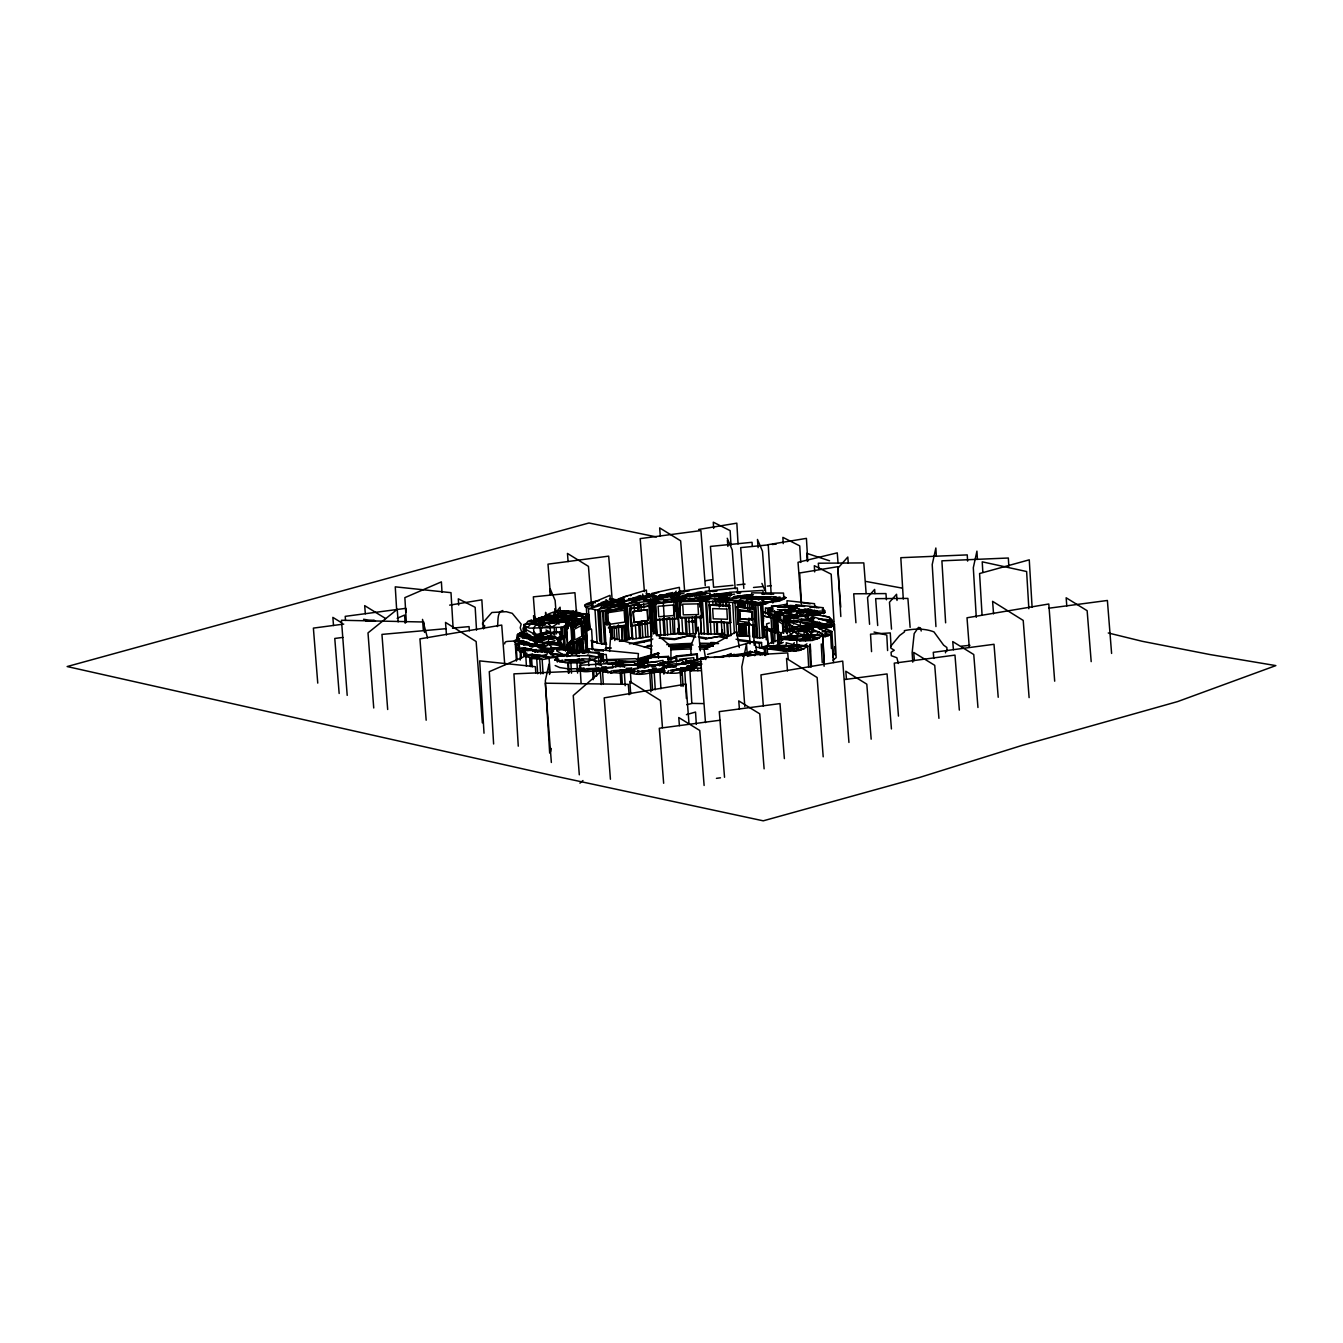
<?xml version="1.0" encoding="UTF-8"?>
<svg xmlns="http://www.w3.org/2000/svg" width="1343" height="1343" viewBox="0 0 1343 1343"><rect width="100%" height="100%" fill="white"/><g stroke="black" fill="none" stroke-linecap="round" stroke-linejoin="round"><path stroke-width="1.5" d="M651.254 653.118L651.288 629.246L670.946 646.487L670.929 662.401M647.141 663.408L646.806 657.55L668.495 656.341L668.092 663.039M740.362 599.482L736.921 601.731L757.905 604.87L765.409 604.115L765.426 602.587L761.934 599.028L746.658 599.649M773.837 631.143C770.244 630.606 773.367 631.781 773.048 630.757L773.316 631.915L773.417 630.874M746.406 623.975C746.02 622.699 744.458 625.502 745.986 623.588L747.077 624.495L746.087 623.79M746.876 623.824L747.715 624.512L746.658 623.656M769.321 629.565L769.287 630.639L770.513 630.354M801.519 649.878L795.257 648.703L788.929 645.614C781.206 648.384 771.486 643.347 764.637 647.309L768.179 648.87L783.355 650.969L792.252 647.041L794.267 642.659M819.029 628.239L825.357 628.373L825.525 631.714L831.199 632.352L830.662 634.45L827.926 636.095L821.916 636.397L825.592 636.851M650.801 598.206L650.146 600.64L652.245 601.026L669.368 595.872L679.642 594.16L667.857 593.488L666.262 594.798L659.379 595.419L663.878 596.309L679.642 594.16M545.476 620.449L545.627 612.307L545.896 616.319M563.775 620.382L563.875 614.288M640.023 624.344L641.165 623.958M748.874 624.663C749.998 623.286 747.648 625.502 749.461 623.84M722.551 622.279L721.309 621.826M800.361 623.505L800.529 629.38L825.307 625.485L833.718 625.452M497.43 626.56C498.471 621.456 496.641 611.753 502.886 610.511M694.499 621.02L691.41 621.473M770.697 630.136L771.503 631.143M622.078 626.358L622.497 640.661L629.112 639.436L627.03 606.348L627.953 604.501L621.759 604.384L612.744 601.009L612.811 599.129L609.302 599.247M640.175 624.394L639.805 624.545M772.863 631.479L772.729 631.73M620.281 626.745L619.056 627.483L620.113 627.248M808.654 634.282C799.639 636.935 792.269 628.104 783.221 631.68L780.518 633.208L780.921 634.92L778.705 636.464L788.895 637.102L801.032 635.608L817.098 638.983M641.047 623.975L640.712 624.377M641.887 624.025L641.131 624.377M780.988 636.112L781.106 636.716M572.152 648.82L572.017 647.108L572.353 652.899M748.37 624.008L750.2 623.807L749.512 624.764M548.246 643.733L548.481 640.41M609.571 651.456L610.545 637.287L651.573 649.038L651.019 657.13M579.135 651.305L578.43 640.342L577.608 640.846L578.413 640.309M622.548 627.013L622.094 626.291L623.706 626.123M773.753 631.126L772.124 630.471M575.895 642.525L575.392 641.618L576.886 641.719M614.305 627.92L615.178 627.685M615.581 627.752L616.756 627.601M651.154 672.339L651.355 669.972M779.813 636.515L777.698 638.395C790.272 640.729 804.658 641.098 816.326 635.155L818.777 631.714L804.272 631.411L803.97 634.92L805.498 636.783L808.536 635.827L819.029 638.21L821.194 636.078L812.549 634.735M576.315 642.239L576.986 641.165L577.188 651.825M588.352 652.883L588.754 648.736L638.429 653.571L637.656 661.847M667.622 618.922L669.653 618.451M568.29 628.423L567.888 622.229L565.218 625.553L566.041 637.942M557.546 657.768L554.844 659.984L566.192 662.888L579.555 660.387L579.74 658.658M637.572 625.032L638.177 624.059L637.539 624.881M637.707 625.015L637.875 624.075M638.345 624.764L639.318 624.445M637.119 624.545L638.848 624.478M639.1 624.512L639.654 624.545M639.386 624.747L639.621 623.807M645.647 623.421L644.12 623.958M645.144 623.068L644.724 623.941M578.38 640.577L578.027 641.4M831.821 621.255L832.022 619.61L828.749 617.041L823.024 615.665M747.077 624.495L747.363 624.142M769.892 630.119C767.81 630.723 770.966 630.152 770.446 631.009M765.074 655.569L764.637 647.309L768.179 648.87L776.288 646.537L774.374 649.206L792.269 649.072L803.785 645.899L806.925 643.851M688.825 621.826C687.969 621.994 688.993 620.919 690 621.91M664.449 619.308L665.759 618.754M945.489 652.832L945.707 651.137M529.763 620.684L536.982 621.272L530.334 624.394L527.782 627.5L529.578 628.155L542.169 627.752L542.639 624.344L538.392 621.708M516.702 648.316L525.197 647.679L525.768 650.851L519.187 651.002L516.551 649.173L516.837 647.477L519.64 646.235M696.866 660.42L697.235 653.688L697.688 659.531M616.538 627.299L615.094 627.685M615.228 627.382L616.588 627.936L615.245 627.299M623.672 626.039L624.629 640.493M748.387 623.622L748.605 624.193M773.148 606.868L767.373 608.765L769.74 609.923L769.959 614.053M781.089 610.88L776.136 612.811L778.504 613.969L778.739 618.099M693.005 621.054L693.055 621.91M693.072 621.859L694.062 621.423M693.324 621.49L692.081 621.137M694.012 621.826L693.676 621.843M568.878 619.912L576.231 620.164L574.703 617.377L566.494 619.794L568.542 617.192L578.128 618.787L574.569 620.6L568.878 619.912L574.703 617.377L578.128 618.787M814.294 627.315L825.307 625.485L825.626 623.773L834.473 624.613L836.185 657.684L832.912 660.168M703.833 593.975L706.737 592.464M550.512 751.811L551.251 748.487M568.425 625.838L568.307 619.727L539.735 620.735L534.581 619.173C545.913 622.195 557.849 618.3 568.996 620.315L569.264 624.445M682.328 660.387L667.84 662.082L667.421 664.281L665.826 662.334C662.67 661.965 652.513 665.054 660.068 665.507M601.177 607.892L601.899 605.072L606.381 603.259L621.624 600.774L628.373 605.71L620.416 607.573L616.84 605.643L605.592 604.954L614.439 601.714L624.226 603.443L616.84 605.643L627.953 604.501L622.548 607.405L606.784 605.475C582.207 615.295 617.327 609.655 620.416 607.573M576.365 641.82L576.852 654.091M587.311 643.582L585.548 616.706L586.387 613.768L560.77 613.197L542.958 618.871L544.62 619.643M718.102 622.313L720.184 622.162M770.681 631.076L770.815 630.035M825.307 625.485C814.647 620.986 800.495 629.498 792.185 626.107L788.442 623.622L793.696 621.675M518.314 633.98L518.331 636.397L530.284 637.119L530.703 635.39L518.314 633.98L525.314 631.311M717.85 621.843L716.49 621.675L717.363 621.859M652.245 601.026C656.475 603.443 671.634 603.208 675.579 598.961L671.231 597.786M824.132 666.262L822.739 634.584L818.743 632.033M819.029 638.21L812.347 640.41L803.953 640.896L789.029 639.704L788.895 637.102L782.482 639.688L777.698 638.395M655.686 603.796L655.82 620.214L677.443 618.519L676.368 601.177L654.813 602.99L655.686 603.796L676.419 601.295M530.435 666.581L530.099 657.751L543.562 656.509L546.433 654.796M720.486 605.811L720.956 599.885L726.378 599.314M729.87 617.025L730.911 635.659L722.114 634.786L723.256 633.342M524.341 631.294L524.173 624.411C537.603 622.632 549.875 628.96 563.137 626.996L565.218 625.553M744.593 624.21L744.375 623.152L744.475 624.193L745.449 623.286L744.408 624.176M664.13 618.787L663.19 618.603L664.265 618.569M536.377 619.106L557.765 619.308L557.765 621.843C547.591 623.891 537.821 623.907 527.799 621.473L525.885 623.958M644.069 600.573L656.442 598.961L656.257 596.091L642.978 596.023L637.875 599.566L638.563 600.153C608.564 608.732 642.609 605.089 649.727 603.276L651.758 636.364L633.93 638.899L629.397 637.908M827.087 622.296L833.348 622.615L834.473 624.613L831.199 627.114L819.23 628.759L819.969 626.912L818.877 624.713L809.443 620.315L795.207 621.473M606.213 667.085L602.268 669.838L603.007 671.483L605.894 670.98L603.007 671.483M663.694 619.442L664.03 618.535M570.204 624.394L575.559 620.701L575.845 624.831M554.659 642.273L547.39 642.172L538.996 648.031L553.148 649.341L549.589 644.623C567.451 643.364 547.088 640.678 543.126 642.911M716.877 622.061L718.253 621.96M538.459 635.038L547.273 631.898L536.579 634.5L533.893 631.999L533.087 634.299C541.531 638.076 558.772 626.442 560.803 635.558C557.16 641.283 542.488 636.532 535.991 635.894L538.241 639.117L546.769 638.966M755.018 625.166L755.975 625.905L754.951 608.681L736.837 606.751L754.078 609.487L755.018 625.166L737.777 623.958L748.034 624.999M742.981 635.927L749.276 636.414L748.773 624.142M810.618 610.242L806.942 611.031L804.776 609.403L791.48 611.77L796.332 607.959L793.26 607.808L791.48 611.77L785.084 611.199L787.955 612.643M778.504 613.969L790.523 617.528L798.145 617.394L802.023 611.854L824.904 610.897M761.934 596.628L761.212 598.206L755.471 598.877M546.937 653.823L548.246 651.019M659.178 638.244L674.723 639.604L690.352 635.373L694.348 636.011M780.082 596.997L776.489 597.702L775.666 599.431L765.409 604.115L757.905 604.87L759.819 637.975L766.349 636.985M669.67 618.133L668.68 618.216M740.194 592.683L738.264 591.709M745.415 624.562L745.936 623.572M790.742 621.658L790.523 617.528L815.721 615.077L825.005 612.542L824.35 610.142L822.235 609.353M680.851 667.656L683.889 668.327L682.227 668.713L680.213 671.903C679.122 675.613 641.081 670.459 663.627 669.603L663.929 670.577L660.907 672.658M525.533 653.134L523.585 654.444L524.626 656.039L530.099 657.751L530.636 665.994M717.179 621.893L718.337 622.329M719.109 622.044L720.083 622.01L718.706 622.413M721.695 622.514L722.601 621.96M722.4 621.859L723.827 622.212M555.834 611.871L564.127 615.598L586.387 613.768L588.788 614.725L589.376 629.85M667.286 672.961L668.545 670.711M754.749 655.72C759.618 650.432 746.456 652.748 743.72 653.655L737.727 655.888M808.234 608.849L806.942 611.031L796.869 612.005M825.005 612.542L816.997 612.895L815.721 615.077L809.057 611.72L798.632 610.158M620.5 601.16L617.041 599.582L628.104 595.654M571.95 654.007L573.914 650.683L588.603 650.415M603.192 650.633L594.899 650.297M679.407 600.875L680.431 618.099L679.474 600.757L700.945 600.371L701.885 617.696L700.123 601.261L700.945 600.371M548.011 645.244L541.699 647.679L544.066 643.817L537.804 646.973M553.148 620.231L554.877 617.427L559.678 615.715L568.542 617.192L550.697 617.73L543.529 619.778L539.047 617.898L535.253 619.962M610.528 663.929L616.588 662.166L633.594 661.864M640.645 662.015L641.165 661.847M673.347 596.443L669.368 595.872L674.79 593.17L676.167 591.138M810.668 634.534L812.901 631.26M543.479 618.569L542.438 618.133C551.855 609.286 568.626 609.42 580.847 613.264L576.852 615.833L566.259 616.689L564.127 615.598L567.988 612.811L573.83 611.3L565.118 612.391L562.129 610.83M554.474 618.905L558.604 612.962M565.118 612.391L579.857 614.288L566.259 616.689L564.446 619.257L560.585 616.84L553.937 617.209M805.599 640.779L807.076 638.68L810.534 640.443M623.79 662.267L620.617 664.147L624.814 667.018L619.962 664.869L622.111 662.032L610.629 663.761L614.355 664.197M695.154 667.303L684.191 668.361L691.192 670.795L692.703 668.68L688.472 665.44M535.958 624.864L533.557 628.104L533.826 632.251M680.733 598.34L675.227 598.357L684.88 596.863L687.096 593.908M539.735 620.735L541.296 618.67M714.459 593.891L709.927 596.829L699.669 597.87L697.336 600.522L687.767 601.043M566.175 628.406L571.178 623.051L566.83 628.977L567.653 645.63L566.175 628.406L566.83 628.977M559.981 647.511L559.628 641.635C571.631 629.296 555.784 640.46 560.232 641.685L559.662 646.302M567.199 645.63L571.715 639.587L570.792 623.907M570.154 618.451L576.718 610.108M798.581 632.452L800.579 629.934M597.87 604.384L606.381 603.259L607.909 601.395L614.439 601.714L602.99 602.1M548.078 637.757L552.309 632.654L560.316 632.117L560.719 636.767M642.978 624.092L643.465 623.991M755.387 599.364L757.267 597.131L763.042 597.954L764.62 596.88M560.77 613.197L567.988 612.811L562.247 614.893L556.254 619.408M657.147 600.086L639.637 598.81L648.787 596.695L647.796 595.889L649.408 593.959L650.23 594.294L645.731 596.208L652.715 594.714M793.041 626.963L793.814 628.759L800.529 629.38L802.929 626.577L807.025 628.759L813.136 628.759M541.968 636.884L529.813 637.17L528.991 639.067L548.481 636.112L548.582 638.748L556.455 637.841L555.129 636.582L548.481 636.112L545.946 639.016L536.142 641.685L542.522 638.429M635.39 661.528L619.14 660.806M710.195 622.078L730.793 622.632L729.769 605.408L709.188 605.055L728.913 606.264L729.769 605.408M514.436 641.719L528.387 642.424L529.31 644.052L515.443 643.733L514.436 641.719L519.573 638.882M621.759 672.255L624.092 669.821M699.72 637.807L705.562 638.798L721.04 636.062L726.647 637.254M521.655 643.901L523.602 640.628L515.225 640.863M536.377 625.318L538.14 623.555M601.345 661.898L600.959 655.72L602.822 653.856L587.495 651.993L583.063 653.319M603.477 659.698L601.278 661.276M783.691 596.292L785.957 597.685C776.556 604.854 763.579 600.019 753.322 604.35L753.557 608.497M730.81 594.126L728.813 595.839M631.328 602.369L634.349 599.498L648.787 596.695L637.824 596.51M805.498 636.783L799.488 640.913L806.673 639.251L812.347 640.41M786.528 645.362L766.484 645.899L768.179 648.87L774.508 648.149L786.528 645.362L786.159 642.743C793.965 645.362 801.452 645.127 809.544 646.352L810.249 644.086L811.441 666.799M651.64 657.785L643.834 660.001L643.885 660.924L644.271 660.084M658.674 657.969L658.154 653L636.381 659.178L648.367 661.696M774.961 631.898L775.818 632.721L774.793 615.497L762.555 611.77L774.021 616.219L774.961 631.898L763.378 628.977L775.818 632.721M520.245 660.034L520.329 651.204M567.77 654.494L542.941 659.497L535.454 657.147L534.665 655.703L524.626 656.039M541.212 622.548L547.407 618.384L540.155 620.181M595.016 641.786L593.942 641.836M684.964 664.097L681.153 663.744L683.453 661.73L681.405 663.878M606.264 668.898C596.561 668.512 586.891 674.992 577.171 669.435L584.188 668.143M594.63 641.803L593.455 641.534M579.941 783.154L582.963 780.535M814.278 610.276L816.628 611.753C807.747 619.123 796.936 612.996 787.183 616.605L787.401 620.735M570.825 621.708L576.55 620.735L584.507 617.209L586.656 650.281L582.358 651.624L581.553 639.218M694.499 668.999L680.213 671.903L681.069 686.34M545.14 652.698L547.642 650.633M552.93 650.6L549.472 653.353L553.803 650.919M639.923 673.867L648.971 670.09L655.921 669.771L654.075 670.09C650.969 676.049 621.188 676.083 631.646 667.756M548.901 649.609L551.066 647.897C556.976 647.326 571.312 649.559 571.866 652.967M802.023 611.854L799.505 612.257L800.243 615.816L805.095 612.005L816.997 612.895M636.851 673.682L639.704 671.45L665.406 670.996M640.762 623.891L642.021 623.907M736.921 656.056L730.038 654.914M748.79 654.242L752.097 651.708M787.384 610.78L793.26 607.808M722.652 622.38L723.877 622.229M709.188 604.87L710.212 622.094M559.393 642.172L552.258 644.422L538.912 641.467L542.807 638.58M793.814 628.759L800.529 629.38L809.879 624.327L796.987 621.221M818.877 624.713L823.897 623.723M731.616 594.899L714.123 597.064M640.208 667.605L643.448 665.322L648.283 666.85M739.221 634.584L741.353 635.843M795.996 633.057L798.397 635.491L778.47 636.985L782.482 639.688L794.082 632.083M741.084 597.786L744.358 595.537M795.912 651.103L791.447 649.626L783.355 650.969L789.248 651.12L792.269 649.072L794.166 651.036L799.085 650.566L807.613 646.705L808.704 667.353M564.295 619.173L557.765 621.843L568.156 621.708L564.295 619.173L552.342 626.862M705.562 638.798L721.04 636.062M617.713 599.918L613.919 599.398L610.897 601.429C616.521 598.609 630.874 601.278 612.744 601.009M742.679 656.156L750.401 651.002L750.619 655.031M760.121 655.099L764.755 652.026M555.465 615.614L550.697 617.73L547.172 615.866L539.047 617.898M752.198 601.899L745.147 603.192L720.251 601.681M740.111 607.154L739.892 603.024L742.998 601.144L751.979 602.05L745.147 603.192L745.382 607.338M780.317 635.608L780.904 636.33M666.833 618.603L666.699 619.19M647.326 660.974L639.537 659.346L658.825 653.134M792.252 647.041L798.833 644.489M523.3 636.582L527.665 633.325L519.724 633.124M585.548 616.706L588.435 615.379L586.387 613.768L576.852 615.833L585.548 616.706L583.668 617.075L578.951 616.068L566.259 616.689M588.503 649.324L585.817 650.146L586.656 650.281M769.74 609.923L777.11 612.223L781.643 611.636M796.533 605.34L793.73 606.902L777.513 607.07M810.215 609.235L805.296 609.386L802.493 610.947L786.276 611.115L798.145 617.394L796.147 614.825L799.505 612.257L793.847 615.245L786.964 616.101L787.183 620.231M816.628 611.753L813.556 613.449L800.243 615.816M590.92 656.912L600.422 656.677L583.685 662.922L566.024 660.001M594.294 670.677L598.659 668.31M516.417 661.058L515.326 644.539L516.35 643.985M658.674 599.096L663.878 596.309L652.664 597.937L656.442 598.961M572.118 626.694L582.728 621.574L572.924 627.299L573.545 643.952L572.118 626.694L572.924 627.299M573.159 627.55L582.509 622.581L583.399 637.757L573.864 642.995M578.464 640.544C575.946 639.99 578.363 642.542 577.423 640.561M579.102 640.695L578.564 639.939L579.975 639.201L579.538 640.577M573.125 643.918L583.735 638.596L582.174 622.397M660.42 663.006L656.761 664.953L662.284 664.953M561.458 646.705C562.18 640.141 559.947 641.031 560.988 647.611M785.084 611.199L790.742 608.211M670.577 672.977L677.006 668.965L683.889 668.327M559.292 632.654L560.048 631.697M832.425 622.346L833.432 621.809L833.869 630.085M664.197 671.131L649.794 673.263L650.902 691.813M752.03 599.767L757.267 597.131L733.362 596.896M729.115 656.761L734.201 654.226M630.22 668.159L626.224 668.378L628.591 669.855L620.231 673.112L602.806 671.97M541.699 647.679L547.054 645.009M705.562 592.985L703.581 592.532L689.345 596.88M607.758 672.893L612.123 670.745M810.517 627.584L804.843 627.987L812.649 624.159M605.71 600.959L588.435 609.235L590.097 629.078M592.246 641.199L592.901 641.518M526.708 638.647L529.813 637.17L522.427 638.194M675.025 600.674L682.479 600.069L686.239 598.306L684.88 596.863M690.352 670.409L694.751 668.344L687.75 666.481M545.426 637.018L541.212 634.954L547.474 632.016M573.159 652.614L580.814 651.439L586.69 652.262M629.112 639.436L630.455 638.798L629.347 638.244M615.48 666.85L618.653 665.389M819.23 628.759L823.813 626.677L831.199 627.114M582.728 653.168L585.649 651.842L573.478 652.463L573.998 654.108L572.806 637.522M631.076 673.061L633.493 671.97L630.925 672.591M680.364 592.297L675.814 593.875L676.603 595.503M741.386 598.256L751.644 597.215M768.179 648.87L783.221 642.424M606.7 644.17L597.115 643.129L594.999 609.638C574.535 605.945 589.09 602.336 598.978 600.623M397.159 618.284L404.545 615.077L405.2 623.236M722.215 657.382L731.247 653.487M547.222 619.761L554.306 616.706L547.508 614.809M568.408 610.981L563.875 612.912L563.707 610.931M596.93 642.29L595.822 642.239M603.158 607.674L621.574 599.901L621.826 603.93M594.093 641.836L592.884 641.618M594.412 641.82L593.891 641.601M596.728 642.34L596.275 642.256M578.564 639.939L580.025 639.302M577.423 641.215L578.447 641.081M751.157 596.326L745.55 598.139M675.26 598.575L674.354 598.961L679.81 598.625M733.412 598.038L738.432 595.956M749.948 619.778L739.708 618.619L739.238 610.578L752.03 611.753L751.996 620.013L752.03 611.753M754.951 608.681L754.078 609.487M739.708 618.619L752.516 619.811M758.325 599.968L765.56 596.997M773.652 606.432L787.451 604.098M782.432 610.477L790.842 609.235M734.99 602.554L736.837 635.659L749.679 636.129M527.799 621.473L531.744 619.878M527.413 650.717L536.461 649.525M596.275 641.937L596.023 642.239M727.503 596.88L721.258 599.112L721.812 599.784M688.69 663.375L681.153 663.744L690.587 660.773L691.561 662.586L701.717 664.063L690.587 664.231M568.408 656.324L572.135 654.847M482.691 627.382L484.907 626.023L482.506 624.529M482.422 623.27L491.874 612.492L506.261 611.686L512.254 613.331L521.168 624.109L520.228 627.785L521.672 631.982L517.173 634.702L516.82 638.748C514.52 643.515 504.028 639.016 504.683 643.918M555.331 616.672L562.247 614.893M785.924 627.45L785.168 621.423L789.331 622.581M801.099 619.19L810.702 619.375L814.63 617.898M780.954 635.642L777.328 633.812L781.441 636.347M518.331 636.397L517.206 637.572L519.54 638.815M550.445 644.741L551.62 644.304M719.529 657.315L727.906 655.317M657.583 661.746L637.841 663.14L632.956 665.121M628.843 603.427L657.298 600.422L647.762 600.841L649.475 603.007L651.607 602.94L657.18 600.909M683.604 597.786L690.789 595.184L705.461 593.841M677.342 596.997L686.239 598.306L682.479 600.069M617.814 605.575L600.422 611.804L601.815 644.086L605.693 642.709M569.482 662.149L579.538 658.54M542.387 638.227L533.775 641.283L528.991 639.067L542.219 637.807M825.559 628.658L831.921 631.529L830.545 632.016L831.401 648.551M544.116 637.623L548.481 636.112L555.129 636.582M581.116 670.627L586.824 668.646L605.995 670.661M622.497 601.832L640.896 595.486M722.148 595.503L731.062 593.321L716.289 594.076M660.403 672.239L662.569 671.517M684.376 664.248L687.532 663.19L669.435 664.181M550.496 625.956L548.229 623.639L558.386 620.265L544.284 622.951L543.797 620.231L538.677 621.02M688.338 621.943L688.052 621.54M804.843 627.987L815.05 624.613L819.969 626.912L823.813 626.677M595.956 663.828L598.995 662.821M656.643 602.084L658.423 601.496L657.852 600.875M697.554 600.237L705.008 600.002L709.994 598.374L696.413 597.081M658.691 635.172L660.454 634.601M782.482 639.688L798.397 635.491M537.2 651.825L543.881 649.727M586.387 613.768L566.343 619.828M630.236 595.671L631.328 595.335M636.565 671.584L638.546 670.98M685.35 663.643L708.433 656.559M738.549 640.561L759.265 643.23L761.548 642.525L761.817 647.024L765.51 647.981M701.382 663.744L693.693 666.111L693.911 670.14M748.555 619.543L752.651 618.3M769.338 623.051L766.618 623.874L767.944 646.268M677.208 593.505L680.783 592.414L674.79 593.17M626.342 604.501L623.857 604.249L622.497 601.949L634.349 599.498L628.994 598.894L630.404 598.474M631.311 602.319L654.679 595.268L654.948 599.297M757.888 599.465L763.042 597.954L760.474 596.812M785.957 597.685L765.426 602.587L761.766 600.59M559.628 641.635L555.817 638.378M591.491 641.417L592.616 641.467M596.443 642.474L597.316 642.155M658.842 653.437L639.52 659.027L647.175 660.638M639.537 659.346L658.708 653.722M644.153 660.37L648.199 659.295M643.901 660.823L648.065 659.581M643.885 660.924L647.846 659.816M641.165 662.636L644.002 661.83L640.51 661.092M668.092 658.708L676.133 656.761L676.419 661.679M668.109 659.027L676.133 656.761M668.21 659.379L676.184 657.701M668.394 659.799L675.965 657.65M686.424 714.644L695.54 712.059L696.329 724.414M591.709 607.959L601.899 605.072L597.887 604.887M737.29 593.136L740.429 592.246M796.835 611.653L804.776 609.403M538.912 641.467L546.651 639.285M523.501 645.211L537.15 643.532M707.543 654.377L754.615 641.333L757.167 653.42M633.762 644.052L651.573 640.326M550.748 638.513L548.196 639.1M629.38 643.885L652.849 639.05M817.769 622.413L814.496 623.286L803.752 622.497M685.215 661.595L691.125 660.017M610.511 673.229L621.826 669.821L628.591 669.855M605.273 611.015L606.23 611.736L625.637 608.026L605.273 611.015L606.079 624.411M629.833 608.799L650.062 605.894L629.666 608.698L630.69 625.922L651.053 622.951L630.857 626.023M532.684 650.868L543.546 649.458M607.892 670.745L592.649 671.466L593.153 679.709M686.239 598.306L677.073 600.707L675.579 598.961L672.239 598.256M545.611 623.588L558.386 620.265M711.538 596.779L716.877 595.402L731.734 594.748M706.485 598.407L709.994 598.374L705.008 600.002M752.785 630.958L753.138 637.17L759.819 637.975M656.408 596.779L672.91 592.532M809.879 624.327L792.42 627.5L800.529 629.38M557.63 661.411L562.734 660.101M820.825 635.709L822.52 635.289M590.886 628.642L586.354 629.783L587.68 652.11M639.453 603.309L627.416 606.331L628.608 638.596L632.62 637.589M795.979 629.263L813.27 628.608M561.894 656.123L567.921 654.629M608.564 647.695L605.139 648.551L611.367 648.014M791.531 607.909L799.102 606.046M796.517 612.895L807.865 610.091M697.084 666.43L691.662 667.773L700.945 668.26M767.743 645.563L759.534 647.729A119.225 29.244 -3.4 0 0 755.773 647.074M746.02 597.299L752.634 596.023M620.231 664.667L621.591 664.013L605.307 662.938M659.447 665.624L663.19 664.701L647.41 664.802M806.673 639.251L788.358 638.714L801.032 635.608M562.297 619.677L574.703 617.377M742.226 595.57L750.619 594.815M792.857 608.95L796.231 608.144M577.171 669.435L580.814 668.562M727.705 598.458L722.937 598.609L720.637 601.144L732.187 599.633C722.752 599.666 706.67 604.182 699.434 599.482L707.979 597.702M545.56 649.206L558.671 647.628M686.743 704.689L691.846 703.497L689.916 670.51M537.351 644.136L529.545 645.933L528.907 644.12M556.925 649.71L561.962 648.551L551.066 647.897L553.853 649.374M667.471 618.619L667.236 618.267M753.322 604.35L765.409 604.115L758.224 602.621L752.433 603.947L752.668 608.077M593.421 605.105L586.287 606.7L586.807 614.976M675.999 599.448L678.45 601.328M658.758 665.138L685.988 659.027L686.223 663.039M684.091 593.069L656.626 599.112L656.878 603.141M659.379 595.419L661.058 595.05M660.706 637.64L674.673 638.798L690.352 635.373M762.824 615.833L772.796 618.099L773.45 629.112L771.721 629.481L763.479 626.845L762.824 615.833L772.796 618.099M774.793 615.497L774.021 616.219M763.479 626.845L765.208 626.459M748.068 656.123L755.505 654.511M585.128 605.122L593.724 603.276M658.624 592.381L647.41 595.839L649.576 597.316M789.885 613.247L781.76 613.482L778.201 612.055M541.212 634.954L552.309 632.654M537.452 651.959L546.987 649.995M781.744 611.871L778.42 612.559L789.382 613.348L781.76 613.482M662.854 662.854L668.965 661.629M644.59 600.892L651.607 602.94L654.444 602.47L656.475 635.558M789.684 618.619L784.295 619.946L785.605 621.255M583.45 671.114L596.594 668.193L606.583 669.653M568.425 673.162L567.77 662.854L582.56 662.871M682.58 595.486L701.953 591.776M559.292 619.929L568.358 618.2L547.172 615.866M702.943 599.7L699.434 600.371L699.485 598.508L694.751 596.829M706.468 599.028L709.994 598.374M637.841 663.14L632.939 664.953L641.249 665.406M732.942 598.474L741.151 596.93L740.144 595.436M732.187 599.633L726.16 601.06M670.392 670.426L692.4 666.313M808.906 620.13L812.666 619.442M654.696 602.352L656.693 635.457L684.477 633.174M551.553 617.176L559.678 615.715L558.755 615.715M792.152 631.092L804.272 631.411M636.397 665.524L639.201 665.037L620.617 664.147M659.715 601.546L651.724 602.957L652.614 631.176M663.694 600.841L673.666 599.079M651.825 666.967L655.636 666.296M791.447 649.626L774.508 648.149L788.929 645.614M554.844 659.984L558.906 659.279M531.71 657.231L546.769 654.645M788.358 638.714L802.392 636.297L803.013 639.117L809.812 638.194M549.589 644.623L557.009 643.381L547.39 642.172M698.645 529.461L736.837 523.166L738.062 543.932M449.653 605.139L481.852 599.834L483.581 628.893M705.713 580.713L711.689 579.723M687.196 669.586L694.751 668.344M627.953 604.501L599.498 609.017M632.671 665.322L663.022 660.42L663.241 664.432M618.502 600.388L624.445 599.431M765.225 598.894L776.59 598.441L775.666 599.431L761.934 599.028M763.697 596.896L770.529 596.896M686.76 666.145L692.333 665.272L694.868 667.286L682.227 668.713M618.72 598.709L624.428 597.836M607.758 612.71L624.109 610.226L624.931 622.061L608.463 624.478L607.892 612.794M633.006 611.619L647.46 609.672L648.098 620.466L633.997 622.615L633.006 611.619L647.46 609.672M633.661 622.413L648.098 620.466M609.034 627.164L626.661 625.25M608.312 627.92L626.493 625.15L625.469 607.926M623.84 626.392L622.447 626.963M614.49 628.171L616.605 627.852M685.35 591.474L689.16 590.903M556.976 649.844L562.146 649.072M548.229 623.639L568.156 621.708M541.984 644.12L529.545 645.933L532.886 646.856M640.846 663.056L646.923 662.183M628.994 598.894L640.007 597.87M544.368 645.16L530.804 646.688L528.168 643.717M619.392 641.366L622.967 640.896M559.443 662.015L573.931 659.698L579.555 660.387M709.205 595.285L729.753 592.481M784.144 627.215C782.902 612.794 782.616 627.382 783.624 629.968M788.291 629.279L782.533 625.972L787.77 630.018M789.969 630.455L787.888 631.831M564.194 616.387L579.857 614.288M556.942 619.727L568.358 618.2M699.703 659.413L705.814 658.607M713.939 657.516L728.158 655.619M732.22 655.082L746.456 653.168M620.852 683.419L620.231 673.112L635.34 671.651L613.701 670.845M343.741 624.092L313.389 628.104L317.754 683.1M366.001 621.154L374.109 620.08M342.868 637.405L334.776 638.462L339.158 693.475M616.588 662.166L610.629 663.761L618.619 664.08M1048.698 608.228L1107.387 600.472L1111.601 653.437M844.562 679.558L887.068 673.934L891.433 728.947M719.999 720.234L659.295 728.259L663.66 783.271M716.44 778.352L720.486 777.815M812.397 623.975L820.338 622.934M827.489 622.01L831.082 621.54M621.02 663.593L622.464 661.495L618.737 660.722M641.299 671.265L663.744 668.378M678.265 632.973L680.381 634.433L695.691 633.577L694.717 617.025M524.106 655.233L532.399 654.209M685.652 661.327L688.455 660.84L691.561 662.586L701.415 661.579M684.191 600.187L673.917 601.412L674.774 633.611L680.935 632.889M688.304 599.7L694.465 598.961M556.774 643.935L563.338 646.336L564.127 647.83L557.076 649.693M548.582 638.748L556.455 637.841L548.481 636.112M809.443 620.315L813.606 619.845M551.973 650.667L545.124 651.473L541.447 650.23M774.508 648.149L789.684 646.386L788.089 649.29L795.257 648.703M521.806 650.751L532.046 649.576M705.461 593.975L696.278 595.016L706.015 597.366L700.509 596.896M681.153 663.744L691.561 662.586M658.053 671.231L663.929 670.577L656.156 669.838M677.09 660.605L676.049 656.005L697.336 653.789M676.872 656.693L696.513 654.545M679.34 659.262L693.743 657.684L693.945 661.209M648.367 596.41L653.806 595.822M608.094 664.197L640.393 660.706L640.628 664.718M693.374 669.183L670.275 670.644M704.974 591.34L737.341 587.949L737.592 591.978M734.571 594.16L702.188 597.568L702.423 601.597M576.583 653.487L573.478 652.463L580.814 651.439M652.396 668.512L656.324 668.092M662.217 667.488L666.162 667.085L666.598 668.176M547.709 618.149L554.877 617.427L550.63 619.677L541.514 617.176M809.93 607.489L816.124 606.851M961.269 646.201L969.982 645.311M768.179 544.905L740.681 547.625L743.804 588.452M772.208 544.503L776.237 544.1M733.009 585.313L713.569 587.244L710.447 546.416L752.03 542.303L752.349 546.383M737.038 584.91L745.096 584.121M712.881 591.524L716.91 591.121M753.524 587.479L763.244 586.522M767.273 586.119L771.302 585.716M617.579 662.401L625.855 661.629M676.99 596.493L690.789 595.184L687.331 594.042M534.665 655.703L540.071 655.216L543.562 656.509M446.245 628.658L381.949 634.4L387.691 709.49M452.473 628.104L469.06 626.627L469.379 630.807M538.241 639.117L529.595 639.889L529.478 636.716M698.696 633.611L704.471 633.275M734.285 596.41L753.44 594.748M794.385 629.414L789.264 630.085L789.331 631.109M638.58 665.927L643.331 665.524M656.626 619.492L677.359 618.502M667.807 618.384L669.2 618.267M739.892 603.024L751.979 602.05L746.12 600.909M822.185 631.747L829.454 631.16M529.897 658.322L542.119 659.312L543.076 673.75M613.398 670.644L637.925 668.764M701.231 633.728L722.534 634.265L722.299 630.119M606.784 605.475L610.528 605.206M616.135 604.786L621.759 604.384L616.135 604.3M548.901 615.9L553.82 615.698M695.909 600.942L708.13 600.103M714.241 599.683L720.352 599.263M805.296 609.386L812.481 610.41M737.189 592.968L740.631 592.75M517.626 643.633L528.42 642.928M534.396 642.542L540.39 642.155M524.089 653.521L527.027 653.319M654.075 670.09L663.324 669.502M662.082 664.617L656.761 664.953L667.874 662.384M629.464 671.45L635.457 671.08M680.918 598.625L655.485 600.052M594.194 661.31L618.972 659.849M723.508 598.491L756.529 596.628M646.806 657.55L667.756 657.147M666.833 618.368L667.656 635.021M828.513 620.617L831.921 620.432M550.395 654.595L566.947 654.477M794.166 651.036L789.248 651.12M598.071 654.83L606.213 654.444L607.002 662.418M602.47 660.185L606.549 660.001M701.281 670.593L691.192 670.795M703.178 703.581L692.233 703.396M689.077 593.975L698.125 594.093M784.967 598.088L776.59 598.441L783.187 599.263M605.592 604.954L621.759 604.384M801.519 635.39L820.019 634.786M607.002 659.581L635.642 658.674M587.714 668.629L612.811 667.907M756.26 653.302L762.874 654.796M755.84 597.249L776.103 596.728M644.12 600.019L653.37 599.801L637.875 599.566M777.412 640.477L772.309 641.618L767.122 645.362L768.129 645.479M727.285 601.345L716.893 601.563L716.977 605.575M723.81 633.543L717.582 633.661L717.33 621.624M680.246 601.63L700.123 601.261M681.17 617.327L701.063 616.957M680.498 617.981L701.969 617.579M588.637 650.65L578.313 651.154M594.848 650.532L603.141 650.381M588.654 650.952L577.809 651.624L589.56 651.405M577.775 651.321L588.587 651.221M519.338 636.112L530.267 635.927M534.313 635.86L542.387 635.726M626.61 670.09L633.913 669.972M641.719 664.835L632.939 664.953L643.415 662.737L643.465 664.819M602.487 670.241L606.432 670.191M702.993 598.458L683.755 598.592M616.118 660.605L602.722 660.219M605.71 666.9L601.815 666.934L602.906 668.562M761.968 593.925L773.686 594.194M545.443 648.988L549.27 648.971M696.849 592.498L703.581 592.532M820.489 619.005L826.986 619.543L833.432 621.809M705.763 658.188L690.587 660.773M778.386 598.659L779.998 600.657L768.834 598.323L755.018 597.753M612.391 604.249L606.381 603.259M516.551 649.173L531.543 649.105L533.809 650.6M640.275 661.981L643.364 662.233L644.237 664.13M646.067 593.891L649.408 593.959M791.01 645.429L807.126 645.731M564.933 659.698L583.651 660.084M591.608 660.236L595.587 660.32L595.755 666.313M634.114 670.039L628.725 669.922L633.778 670.795M647.796 595.889L655.804 595.906M671.265 597.299L681.321 597.568L667.102 596.544M666.262 594.798L670.493 594.915M690.755 664.399L700.492 664.667M567.888 622.229L566.78 622.195L567.199 628.39M710.363 621.977L730.793 622.632M526.59 623.723L537.25 624.075M539.214 624.142L545.124 624.344M542.169 627.752L554.223 627.769L554.625 633.963M620.214 661.495L634.886 661.998M663.761 665.859L676.083 667.018M600.875 668.696L606.935 668.915M684.191 668.361L692.703 668.68M728.208 599.482L707.862 598.558M734.017 601.395L756.092 602.352M823.561 612.878L815.738 612.509L820.405 613.919M581.586 658.741L592.582 659.262M823.293 634.987L829.303 635.273M584.004 668.478L568.794 668.898L559.762 667.572L555.179 665.54M765.191 651.355L765.812 654.897M568.727 652.899L574.653 653.319M789.768 605.374L804.558 606.432M798.548 609.42L816.947 610.729M787.183 616.605L798.145 617.394M679.44 591.138L682.983 591.759M674.018 666.833L663.778 665.96L669.804 667.102M574.569 620.6L575.559 620.701M690.822 664.634L700.71 665.54M692.451 663.19L701.717 664.063M551.234 653.521L558.302 654.192M646.235 666.951L638.848 666.246L645.966 667.471M686.525 660.303L691.292 661.931L663.543 668.126L663.878 674.136M577.54 660.437L588.536 661.495L588.805 665.624M781.844 607.271L785.403 607.657M790.607 611.317L794.166 611.703M799.068 608.732L771.537 605.777L771.755 609.806M728.46 599.549L742.998 601.144L738.532 602.705L738.768 606.835M726.63 599.012L718.22 596.628L729.299 598.407L725.724 596.947M541.011 647.46L568.324 650.499M739.238 610.578L751.509 611.972M749.327 622.43L739.892 621.356L739.204 609.823L752.416 611.334L754.279 645.479M751.996 625.452L755.975 625.905M803.265 602.822L810.182 603.846M813.74 607.07L818.945 607.892M797.003 607.288L784.077 604.904M736.014 639.234L749.763 641.014M753.692 641.518L761.548 642.525M699.804 596.493L706.015 597.366M797.86 629.112L810.903 631.831M559.208 648.048L565.134 648.904M810.299 617.847L814.378 618.451M818.357 619.022L824.166 619.878M531.979 654.293L557.748 658.104M773.45 609.051L765.46 607.859L765.611 613.852M777.446 609.655L781.441 610.259M782.23 613.096L774.223 611.904L774.961 641.836M786.226 613.701L790.221 614.305M709.624 590.668L712.411 591.491M523.921 625.099L527.782 627.5M547.558 614.658L562.616 617.025M721.342 594.11L724.649 594.647M698.36 636.666L706.368 637.975M363.55 619.257L375.452 621.188M667.807 664.953L675.898 666.296L669.116 664.684M584.507 617.209L583.668 617.075L584.071 623.27M689.966 636.179L695.808 637.153M824.904 633.476L830.662 634.45M617.344 665.742L622.934 666.699M664.416 661.696L668.176 664.08M573.478 652.463L579.32 653.504M801.083 619.509L812.314 620.567L812.062 616.437L830.545 622.145L830.763 626.157M866.201 581.485L902.311 588.15M519.691 651.775L525.331 653.101M829.437 627.299L823.343 626.157L825.072 628.054M752.701 619.106L748.588 618.334L750.015 643.969M806.018 612.794L829.487 617.209L829.705 621.238M788.626 617.176L812.095 621.591M587.378 655.015L595.537 656.559M536.327 641.283L559.494 645.782L559.762 649.794M761.985 593.757L764.285 594.21M552.141 655.955L555.952 656.744M656.425 536.931L588.956 522.981L67.15 666.548L554.34 775.952L763.244 820.825L919.619 777.446L1022.426 745.298L1177.677 701.566L1275.85 665.608L1210.043 654.561L1142.322 641.316L1108.26 632.973M647.796 659.917L640.41 658.674M640.107 658.691L647.813 660.236M639.822 658.943L647.645 660.588M719.831 636.867L727.117 638.445M750.737 600.959L758.224 602.621M591.088 640.426L597.081 642.726M874.024 632.049L886.783 635.054L887.605 650.549M797.322 622.279L783.238 618.922L783.338 622.917M524.374 647.762L542.203 651.976M719.143 595.973L729.299 598.407M612.811 599.129L613.919 599.398M773.618 596.997L776.489 597.702M637.69 670.946L639.704 671.45M606.314 622.229L609.94 623.135L610.914 639.419M587.982 628.642L591.608 629.565L592.817 649.911M809.074 620.08L826.432 624.495M555.935 642.944L559.712 643.901M764.906 649.122L759.534 647.729L759.265 643.23M754.581 651.019L761.901 652.95M754.665 651.137L761.985 653.252L754.565 651.657M758.14 652.648L761.766 653.588M615.312 665.54L620.483 666.867M795.879 646.201L803.97 649.173M783.154 622.128L776.355 616.991L783.792 621.473M638.983 666.581L644.925 668.159M746.406 595.822L749.075 596.544M596.057 663.946L601.496 665.473L598.575 663.022M764.385 649.391L764.721 655.283M541.867 656.341L549.153 658.557L550.11 672.994M515.326 644.539L519.523 646.184M554.978 640.477L536.814 634.702L537.066 638.731M745.818 623.572L746.993 636.297M692.854 662.569L690.705 662.133L691.024 666.027M829.554 560.803L806.707 553.316L807.328 561.475M805.095 617.461L810.702 619.375M806.337 627.936L788.861 621.473L788.996 625.452M522.393 640.678L533.994 644.993M759.987 602.067L765.409 604.115M699.485 599.028L698.36 598.441L702.893 596.04L716.877 595.402L714.594 594.059M645.093 665.44L648.316 666.682M599.649 603.863L606.784 606.683M810.752 628.507L822.772 633.946M555.247 636.985L558.57 638.513M575.627 654.864L578.917 656.391M803.265 630.74L806.169 632.2M532.348 650.348L535.723 652.11M800.764 631.63L793.444 627.752L793.646 631.781M546.013 629.951L554.911 634.836M767.222 597.417L768.834 598.323M556.724 650.952L562.599 654.326M535.891 643.582L539.147 645.513M385.676 618.569L364.692 605.643L365.33 613.785M341.609 622.766L332.863 617.394L333.517 625.536M789.986 628.96L795.19 632.167M526.12 633.325L534.85 638.798M719.563 597.501L722.249 599.23L718.992 600.925L719.344 607.12M633.191 598.155L636.062 600.086M784.027 629.783L787.183 631.982M781.609 633.661L778.47 631.495L777.832 620.819L782.533 624.092L783.053 632.973M834.322 654.276L835.161 654.88L834.725 646.621M533.456 650.667L535.538 652.345M552.963 612.492L555.599 614.641M643.079 641.685L643.952 642.407M780.082 635.457L780.82 636.532M605.978 599.582L607.909 601.395M805.347 631.109L811.575 637.304M649.727 603.276L650.365 617.495M793.747 637.153L787.082 629.565L787.283 633.577M679.424 668.73L681.337 670.929L681.572 674.975M559.024 624.277L552.762 616.638L553.014 620.667M594.479 601.714L595.453 602.906M784.816 630.538L787.351 633.846M579.236 639.738L579.958 640.359M810.383 628.793L812.8 632.1M535.152 621.221L541.128 629.363L541.363 633.325M815.57 606.096L816.695 607.624M663.845 594.865L665.524 597.517M819.398 621.977L820.422 623.622M662.368 667.051L663.627 669.603M761.917 583.399L764.805 590.198M727.234 538.258L732.237 550.009L735.192 588.788M561.223 642.777L562.566 646M560.635 641.87L562.801 647.057M601.362 602.336L601.865 603.578M771.268 631.126L771.755 643.28M600.959 655.72L600.606 662.401M427.494 637.925L422.525 619.392L423.314 629.817M921.214 631.025L920.358 627.802L918.444 627.433L914.18 633.594L912.149 652.732L912.753 662.149M898.366 663.509L896.872 657.734L891.316 655.703L891.08 652.245L894.304 650.264L890.829 648.098L890.711 646.285L899.609 635.508L904.494 631.915L904.393 630.656C913.945 628.625 924.622 628.272 933.939 631.881L943.625 645.16L946.849 647.494L947.067 650.885M780.518 633.208L780.753 638.16M664.449 618.77L664.265 619.392M697.521 668.579L697.924 670.745M808.855 610.662L809.057 611.72M739.321 647.511L736.652 631.646L704.118 649.659L705.78 659.564M642.693 594.059L642.978 596.023M691.242 621.087L691.36 621.943M577.624 668.059L577.725 668.948M700.291 650.835L698.209 627.147L690.503 646.722L691.192 654.612M1091.188 661.629L1087.142 610.696L1066.157 597.786L1066.795 605.928M998.218 697.269L994.005 644.287L933.284 652.329L933.771 658.439M977.956 707.492L973.759 654.528L952.758 641.601L953.412 649.76M959.338 710.111L954.974 655.115L894.27 663.14L898.467 716.104M938.925 718.32L934.728 665.339L913.727 652.429L914.382 660.571M871.171 739.17L866.806 684.175L845.821 671.248L846.459 679.39M784.379 758.61L779.998 703.598L719.294 711.622L724.532 777.278M764.117 768.851L759.752 713.838L738.768 700.912L739.405 709.07M705.26 585.598L700.895 530.586L640.191 538.61L644.388 591.591M704.118 785.47L699.753 730.474L678.769 717.548L679.407 725.69M684.695 591.759L680.649 540.826L659.665 527.9L660.303 536.058M612.106 598.928L608.698 556.136L547.994 564.161L550.412 594.731M591.356 603.041L588.452 566.377L567.468 553.45L568.106 561.609M406.241 612.408L405.922 608.329L345.218 616.353L345.537 620.432M1054.691 681.186L1048.799 603.997L967.01 617.78L969.243 646.99M1029.107 697.621L1023.215 620.432L992.595 601.345L993.551 613.852M910.118 627.349L907.902 598.407L875.653 598.642L877.701 625.519M897.023 600.455L896.553 594.261L889.469 602.252L891.517 629.128M886.447 599.767L885.96 593.572L853.712 593.807L855.927 622.749M874.931 593.556L874.629 589.426L867.528 597.417L869.576 624.294M866.134 593.505L863.801 562.902L818.323 563.221L818.794 569.348M848.272 563.17L847.802 557.043L837.797 568.324L840.752 607.103M838.049 563.07L837.26 552.863L798.027 562.314L801.15 603.141M848.944 742.461L842.716 661.109L760.944 674.891L763.344 706.183M823.192 756.831L817.148 677.543L786.528 658.456L787.485 670.963M788.207 659.161L787.737 652.899L700.542 657.885L705.478 722.568M765.594 592.028L762.471 551.218L757.469 539.45L758.107 547.625M747.447 656.408L746.49 643.885L741.789 666.9L744.828 706.536M727.402 540.289L727.872 546.416M689.009 723.726L685.988 684.091L604.199 697.873L610.427 779.242M662.468 727.654L660.403 700.526L629.783 681.438L630.74 693.945M629.095 694.767L628.306 684.342L545.292 683.201L551.352 762.471M601.295 684.527L600.338 672.004L573.243 695.54L579.303 774.81M576.5 613.13L574.938 592.716L533.356 596.846L535.068 619.291M556.069 612.677L555.129 600.422L550.143 588.67L550.613 594.798M504.75 664.701L501.728 625.066L419.939 638.865L426.167 720.217M482.355 722.87L476.144 641.518L445.523 622.413L446.48 634.937M424.539 632.435L423.75 622.01L341.458 620.265L347.199 695.372M398.166 621.91L397.209 609.386L367.999 632.889L373.74 707.979M561.492 628.155L562.23 638.227M575.14 620.835L575.543 627.03M573.192 621.557L573.461 625.687M574.552 642.206L575.24 652.547M572.219 622.178L572.487 626.308M573.579 642.827L574.25 653.168M571.849 623.068L572.118 627.198M571.279 623.706L573.192 652.631M571.53 640.493L571.799 644.623M570.506 643.028L571.06 651.288M568.677 620.919L568.945 625.049M570.053 641.585L570.741 651.909M568.257 621.255L568.525 625.385M569.617 641.904L570.305 652.228M569.516 642.357L570.204 652.681M569.247 642.877L569.801 651.154M567.552 622.38L567.955 628.574M568.912 643.028L569.466 651.288M566.108 623.152L566.393 627.282M567.485 643.801L567.904 649.995M565.94 624.629L566.226 628.759M567.317 645.278L567.736 651.489M565.604 623.773L566.712 637.656M566.981 644.439L567.535 650.046M566.595 646.201L566.864 650.331M563.875 626.375L565.521 651.17M562.113 627.248L562.667 635.508M560.484 613.247L560.081 607.204L553.517 615.547L553.786 619.559M560.988 627.349L561.659 637.673M560.216 632.788L560.501 636.918M559.628 636.716L559.897 640.846M559.695 641.031L559.88 647.544M558.503 637.623L558.772 641.753M557.412 637.774L557.681 641.904M556.12 627.651L556.522 633.846M550.194 628.037L550.613 634.232M540.49 633.308L539.819 623.253L533.557 615.631L533.943 621.658M539.735 659.514L540.692 673.951M535.756 638.764L535.488 634.752L523.031 627.92L523.434 633.946M536.747 659.279L537.704 673.716M531.643 658.741L532.181 666.984M526.003 627.231L526.271 631.361M525.096 626.493L525.365 630.622M524.173 624.411L524.458 628.541M521 652.295L521.403 658.473M516.132 645.144L517.089 659.581M646.772 596.091L646.386 590.064L623.001 597.098L623.404 603.141M610.41 601.379L610.024 595.352L591.625 603.125L591.877 607.154M603.141 654.142L603.678 662.384M602.839 654.444L603.242 660.638M598.676 657.264L598.928 661.394M588.788 614.725L589.745 629.196M587.21 615.967L588.15 630.438M586.337 616.252L587.294 630.723M584.004 617.327L586.152 650.398M584.876 635.675L585.414 643.935M581.62 617.965L581.888 622.094M582.157 626.241L583.769 651.036M580.21 618.552L580.612 624.747M579.152 619.442L579.421 623.588M580.495 640.124L581.301 652.513M578.111 620.08L578.38 624.21M579.454 640.745L580.142 651.07M580.428 663.274L580.831 669.469M577.121 620.298L577.389 624.445M574.703 621.02L575.106 627.215M576.986 663.408L577.591 673.078M570.926 663.509L571.514 673.179M568.458 663.341L569.063 673.028M542.102 651.405L541.85 647.393L518.667 642.911L519.053 648.921M536.344 645.311L536.075 641.299L517.911 635.524L518.297 641.551M679.743 593.388L679.357 587.344L651.892 593.388L652.144 597.417M625.066 606.818L627.164 639.906M625.083 625.637L625.989 640.124M621.591 626.191L622.111 634.467M621.44 626.493L622.363 640.964M618.351 624.831L619.257 639.302M616.387 627.349L617.159 639.755M613.952 626.09L614.859 640.561M612.106 626.61L612.878 639.016M610.914 626.745L611.686 639.15M603.36 611.115L605.441 644.204M602.47 610.998L604.551 644.086M599.112 610.394L601.194 643.482M602.571 671.517L603.343 683.889M599.75 641.165L597.803 610.142L594.999 609.638M596.393 671.92L596.645 676.049M593.74 671.903L594.126 678.081M552.829 656.845L552.577 652.832L525.264 649.777L525.533 653.789M783.859 599.112L783.506 593.069L751.593 592.867L751.845 596.896M772.813 602.973L772.561 598.944L740.664 598.743L740.9 602.772M710.363 596.997L710.111 592.968L679.608 597.769L679.843 601.798M709.373 590.937L709.121 586.908L678.618 591.709L678.853 595.738M653.185 602.621L655.099 633.644M651.607 602.94L653.521 633.963M650.633 621.624L651.137 629.901M649.105 603.309L649.995 617.78M650.247 621.927L651.137 636.397M647.158 622.195L648.048 636.683M643.683 603.93L643.935 608.077M644.825 622.548L645.714 637.035M640.88 604.635L641.266 610.847M641.904 621.188L642.911 637.74M638.714 605.089L639.1 611.3M639.738 621.641L640.762 638.194M637.505 605.173L637.891 611.384M638.529 621.725L639.537 638.278M634.215 605.508L634.601 611.72M635.491 626.191L636.246 638.596M630.69 605.777L630.958 609.923M631.714 622.329L632.738 638.882M629.968 605.609L630.606 615.967M630.992 622.162L631.999 638.714M630.455 672.658L631.092 682.966M624.411 673.347L625.183 685.719M621.675 673.464L622.313 683.772M599.482 656.358L599.23 652.345L566.763 652.698L566.998 656.71M589.661 659.665L589.409 655.653L556.925 656.005L557.295 662.015M1032.112 607.355L1029.258 559.83L979.584 573.528L982.052 614.859M1028.856 608.715L1026.623 571.53L982.22 561.827L982.824 572.152M1008.828 566.293L1008.341 558.016L941.896 560.82L945.623 622.816M977.435 559.41L976.932 551.134L973.306 567.72L976.277 617.31M967.615 561.105L967.245 554.894L900.817 557.698L903.285 599.028M936.34 556.287L935.853 548.011L932.21 564.58L935.937 626.577M891.08 646.487L890.275 632.922L870.533 634.181L871.557 651.624M840.819 616.521L837.864 566.679L799.673 572.974L801.519 604.115M834.02 621.927L831.183 574.166L814.311 565.688L814.681 571.917M807.781 561.206L806.421 538.375L768.23 544.654L771.184 594.496M800.73 562.465L799.74 545.862L782.868 537.368L783.238 543.613M783.221 625.754L783.674 633.409M783.07 626.745L783.422 632.637M777.614 626.342L778.067 633.997M776.892 617.763L777.832 633.46M771.067 618.485L771.721 629.481M771.117 629.514L771.923 642.978M766.87 626.711L767.961 644.976M763.21 594.462L762.975 590.433L729.954 592.28L730.189 596.309M762.942 611.686L763.512 621.255M739.758 610.36L740.228 618.401M737.542 607.59L738.465 623.27M737.106 606.633L738.13 623.857M731.012 545.191L730.156 530.653L713.284 522.175L713.653 528.403M728.913 606.264L729.853 621.96M709.977 605.659L710.9 621.356M700.408 616.924L701.382 633.476M692.216 617.159L693.189 633.711M688.741 617.595L689.714 634.148M686.223 617.83L687.196 634.383M685.098 617.797L686.072 634.349M680.851 601.244L681.102 605.391M681.824 617.797L682.798 634.366M677.51 601.177L679.457 634.282M677.157 600.942L679.071 633.795M676.352 605.659L676.603 609.806M677.695 628.423L677.93 632.57M675.68 602.134L676.603 617.814M674.807 607.17L675.059 611.3M676.15 656.106L676.486 661.847M672.323 617.629L673.313 634.181M669.855 617.881L670.845 634.433M668.495 656.458L668.831 662.2M663.274 602.268L665.272 635.373M663.073 618.838L664.08 635.39M659.732 619.005L660.739 635.558M659.95 672.323L660.941 688.808M655.233 602.571L657.231 635.659M658.154 653L658.456 657.919M654.276 673.263L655.266 689.765M649.861 605.626L650.885 622.85M649.341 606.6L650.281 622.296M651.556 673.514L652.53 690M647.108 609.47L647.746 620.265M647.645 658.271L647.863 662.2M633.359 611.82L633.997 622.615M630.622 609.453L631.546 625.15M624.948 608.899L625.888 624.596M612.811 667.37L612.576 663.358L579.555 665.305L579.907 671.332M609.823 632.368L609.218 622.229L604.686 623.37L606.247 649.743M606.23 611.753L607.036 625.485M603.292 650.13L603.343 651.07M591.608 640.812L592.095 648.938M582.09 621.406L582.996 636.716M581.099 683.436L580.361 671.047L513.933 673.85L518.264 746.171M570.439 622.934L570.674 626.761M563.59 636.565L564.396 650.281M563.355 637.505L563.926 647.074M554.76 608.698L554.995 612.727M549.589 674.488L548.968 664.164L545.325 680.733L549.673 753.054M535.773 672.893L535.404 666.699L479.686 660.89L484.017 733.211M526.422 666.246L525.801 655.904L489.288 671.668L493.62 743.988M476.53 630.152L475.17 607.305L458.299 598.827L458.668 605.055M453.095 627.785L450.996 592.666L395.262 586.841L396.638 609.571M442.015 592.213L441.394 581.872L404.864 597.635L406.358 622.43M762.723 604.3L763.546 618.787M764.033 627.063L764.62 637.405M761.615 604.669L763.512 637.774M760.541 604.854L762.455 637.959M755.84 604.652L757.737 637.757M754.917 604.484L756.831 637.589M754.497 625.049L755.219 637.455M753.624 624.629L754.346 637.052M751.56 604.165L751.795 608.312M752.735 624.864L753.457 637.287M751.241 604.065L751.476 608.194M749.36 603.578L749.713 609.772M747.38 603.309L747.732 609.521M743.988 603.192L744.223 607.321M745.164 623.874L745.885 636.297M741.705 603.024L741.94 607.17M743.602 636.129L742.897 623.723L743.518 636.146M741.084 602.806L741.319 606.952M742.259 623.505L742.864 633.846M715.248 600.959L715.483 605.105M716.423 621.658L717.145 634.064M712.78 600.976L713.015 605.122M713.972 621.675L714.677 634.081M709.171 601.244L711.068 634.349M706.619 601.379L708.516 634.484M705.595 601.278L707.492 634.383M702.523 601.127L704.42 634.232M699.451 602.688L699.804 607.086M700.291 615.363L701.348 633.98M684.812 671.701L686.391 698.494M682.21 672.054L683.05 686.491M637.908 668.226L637.673 664.214L605.374 667.706L605.609 671.718M823.612 613.751L823.276 607.724L795.744 604.77L795.963 608.799M814.731 607.691L814.513 603.678L786.981 600.724L787.199 604.753M808.167 618.821L807.831 612.777L780.3 609.823L780.518 613.852M742.797 603.125L743.015 607.271M743.955 623.824L744.643 636.229M741.672 603.041L741.907 607.17M741.051 623.706L741.739 636.129M739.691 623.387L740.379 635.81M737.878 602.973L738.113 607.103M739.036 623.656L739.741 636.078M737.441 602.889L738.012 613.231M738.6 623.572L739.288 635.994M732.674 602.453L734.403 633.476M729.064 602.554L729.417 608.748M726.563 602.537L726.781 606.683M727.705 623.236L728.41 635.642M725.673 602.386L725.908 606.532M726.832 623.085L727.537 635.491M722.937 602.084L723.172 606.213M724.095 622.766L724.784 635.189M721.292 620.298L722.114 634.786M664.315 667.773L664.08 663.761L633.728 668.663L633.963 672.675M812.095 629.733L811.877 625.704L793.377 620.013L793.595 624.042M831.921 631.529L833.533 662.519M832.039 639.134L832.996 657.734M825.727 635.86L825.509 631.848L812.683 625.066L813.002 631.109M822.739 634.584L824.249 663.492M821.261 643.969L822.235 662.569M813.035 639.419L812.817 635.39L806.153 627.802L806.471 633.846M810.182 647.36L810.4 651.489M809.544 646.352L810.635 666.984M797.524 645.748L797.742 649.878M797.104 646.033L797.306 650.062M797.138 650.13L796.668 637.992M792.185 626.107L792.404 630.236M791.967 626.862L792.068 631.16M791.698 625.519L791.917 629.649M789.969 624.814L790.288 631.009M788.996 617.125L789.214 621.255M789.012 624.277L789.331 630.471M787.015 622.01L787.351 628.205M785.873 616.269L786.091 620.399M785.739 616.118L785.957 620.265M785.621 621.54L786.058 629.817M784.765 615.463L784.984 619.593M783.372 615.027L783.59 619.157M780.568 614.59L780.887 620.802M781.089 639.167L781.307 643.297M778.772 614.238L779.108 620.432M779.41 639.15L779.628 643.28M777.278 613.281L777.496 617.411M777.933 625.687L778.587 638.093M778.403 639.016L778.621 643.146M777.983 637.774L778.185 641.904M776.321 612.509L777.899 642.525M774.609 610.981L774.827 615.111M771.789 610.545L772.124 616.756M772.88 631.227L773.534 643.633M770.009 610.192L770.328 616.387M768.515 609.235L768.834 615.43M768.381 610.276L768.599 614.423M767.659 610.528L767.877 614.658M767.273 648.266L767.592 654.461M765.409 646.671L765.846 654.931M777.53 639.621L777.647 643.112M778.554 640.812L778.739 646.89M797.154 645.547L797.222 647.897M744.912 623.387L744.929 624.243M765.997 629.817L766.232 639.788M696.245 615.01L696.614 631.092M664.114 618.519L664.147 619.392M671.164 649.861A93.825 23.016 -3.4 0 1 691.527 649.005M699.502 648.971A93.825 23.016 -3.4 0 1 708.013 649.139M671.064 648.115A93.825 23.016 -3.4 0 1 691.427 647.242A93.624 22.965 -3.4 0 0 671.064 647.93A93.758 22.999 -3.4 0 1 691.41 647.225M671.064 646.554A99.785 24.476 -3.4 0 1 689.06 645.731M707.106 645.731A99.785 24.476 -3.4 0 1 713.267 645.933M647.192 645.714A122.498 30.05 -3.4 0 1 651.086 645.278M710.732 642.525A122.498 30.05 -3.4 0 1 714.795 642.609M644.22 646.906A119.225 29.244 -3.4 0 1 652.262 645.983M666.716 644.657A119.225 29.244 -3.4 0 1 691.561 643.415M699.787 643.297A119.225 29.244 -3.4 0 1 718.539 643.582M699.334 647.041A93.624 22.965 -3.4 0 1 707.828 647.208M671.047 647.645A93.624 22.965 -3.4 0 1 691.36 646.772M699.317 646.738A93.624 22.965 -3.4 0 1 709.893 646.99M669.049 646.554A99.886 24.51 -3.4 0 1 689.077 645.58M707.123 645.563A99.886 24.51 -3.4 0 1 713.284 645.782M669.032 646.302A99.902 24.51 -3.4 0 1 689.06 645.328M707.123 645.328A99.902 24.51 -3.4 0 1 713.284 645.53M669.032 646.067A99.651 24.443 -3.4 0 1 692.988 645.026M700.794 644.993A99.651 24.443 -3.4 0 1 713.167 645.311M671.03 647.36A93.825 23.016 -3.4 0 1 691.376 646.503M699.35 646.47A93.825 23.016 -3.4 0 1 709.96 646.705M581.183 625.586L574.2 629.296L574.821 640.007L581.821 636.28L581.183 625.586M673.414 604.988L658.12 606.281L658.741 616.756L674.035 615.48L673.414 604.988M697.873 603.863L682.68 604.149L683.318 614.859L698.511 614.574L697.873 603.863M726.815 609.034L712.629 608.58L713.251 618.821L727.436 619.274L726.815 609.034M707.912 647.376A93.825 23.016 -3.4 0 0 699.401 647.208A93.758 22.999 -3.4 0 1 707.879 647.36"/></g></svg>
